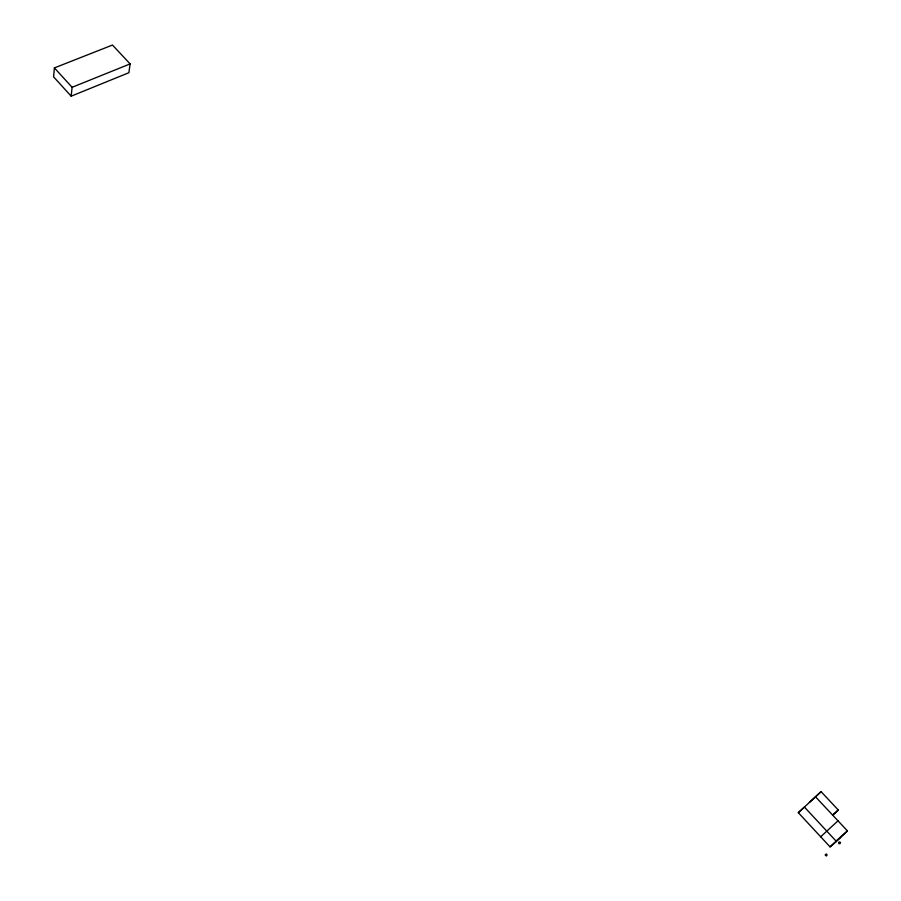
<?xml version="1.0" encoding="UTF-8"?>
<svg xmlns="http://www.w3.org/2000/svg" width="901" height="901" viewBox="0 0 901 901"><rect width="100%" height="100%" fill="white"/><g stroke="black" fill="none" stroke-linecap="round" stroke-linejoin="round"><path stroke-width="1.35" d="M825.305 854.846C827.681 851.704 827.388 858.439 825.305 854.97M54.398 67.902L53.576 76.844L71.179 96.17L128.877 72.722L130.116 63.903L112.467 45.05L54.398 67.902L72.103 87.296L71.179 96.17M838.594 842.446C838.38 845.802 842.728 841.939 839.068 841.951M836.117 841.669L847.424 830.902L832.761 815.225L838.29 810.01L821.07 791.652L798.32 812.679L830.058 846.884L835.047 842.108M837.04 840.194L847.424 830.902M837.998 820.822L820.676 836.781M798.32 812.679L804.413 807.059L836.421 841.455L830.058 846.884M809.368 802.453L821.07 791.652M832.625 815.09L838.29 810.01M836.826 840.599L840.565 837.401M72.103 87.296L130.116 63.903M815.506 796.788L832.761 815.225"/></g></svg>
